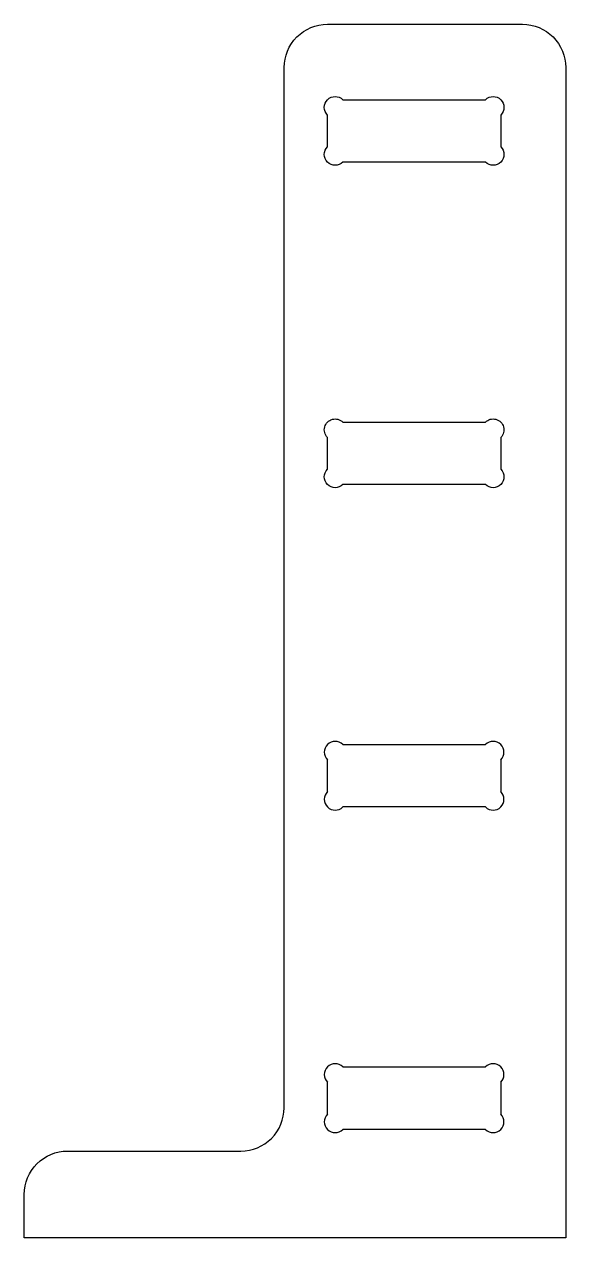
# Model space of a CAD drawing. Header units: inches. Extents: x -5.5 to 0.8, y -1.5 to 12.5.
import ezdxf

# ---------------------------------------------------------------- set-up
doc = ezdxf.new("R2010")
doc.units = ezdxf.units.IN
doc.layers.get('0').update_dxf_attribs({"linetype": 'CONTINUOUS'})

msp = doc.modelspace()

# ---------------------------------------------------------------- linework, layer by layer
for p, q in [((-1.823, 4.19), (-0.177, 4.19)), ((-2, 3.647), (-2, 4.013)), ((0, 4.013), (0, 3.647)), ((-0.177, 3.47), (-1.823, 3.47)), ((-1.823, 0.47), (-0.177, 0.47)), ((-2, -0.073), (-2, 0.293)), ((0, 0.293), (0, -0.073)), ((-0.177, -0.25), (-1.823, -0.25))]:
    msp.add_line(p, q)
for points in [[(0.25, 12.5, -0.414214), (0.75, 12), (0.75, -1.5), (-5.5, -1.5), (-5.5, -1, -0.414214), (-5, -0.5), (-3, -0.5, 0.414214), (-2.5, 0), (-2.5, 12, -0.414214), (-2, 12.5)], [(-1.823, 10.91, -1), (-2, 11.087), (-2, 11.453, -1), (-1.823, 11.63), (-0.177, 11.63, -1), (0, 11.453), (0, 11.087, -1), (-0.177, 10.91)], [(-1.823, 7.19, -1), (-2, 7.367), (-2, 7.733, -1), (-1.823, 7.91), (-0.177, 7.91, -1), (0, 7.733), (0, 7.367, -1), (-0.177, 7.19)]]:
    msp.add_lwpolyline(points, format="xyb", close=True)
for centre, start, end in [((-1.912, 4.102), 45, 225), ((-0.088, 4.102), -45, 135), ((-1.912, 3.558), 135, 315), ((-0.088, 3.558), -135, 45), ((-1.912, 0.382), 45, 225), ((-0.088, 0.382), -45, 135), ((-1.912, -0.162), 135, 315), ((-0.088, -0.162), -135, 45)]:
    msp.add_arc(centre, 0.125, start, end)

doc.saveas('drawing.dxf')
